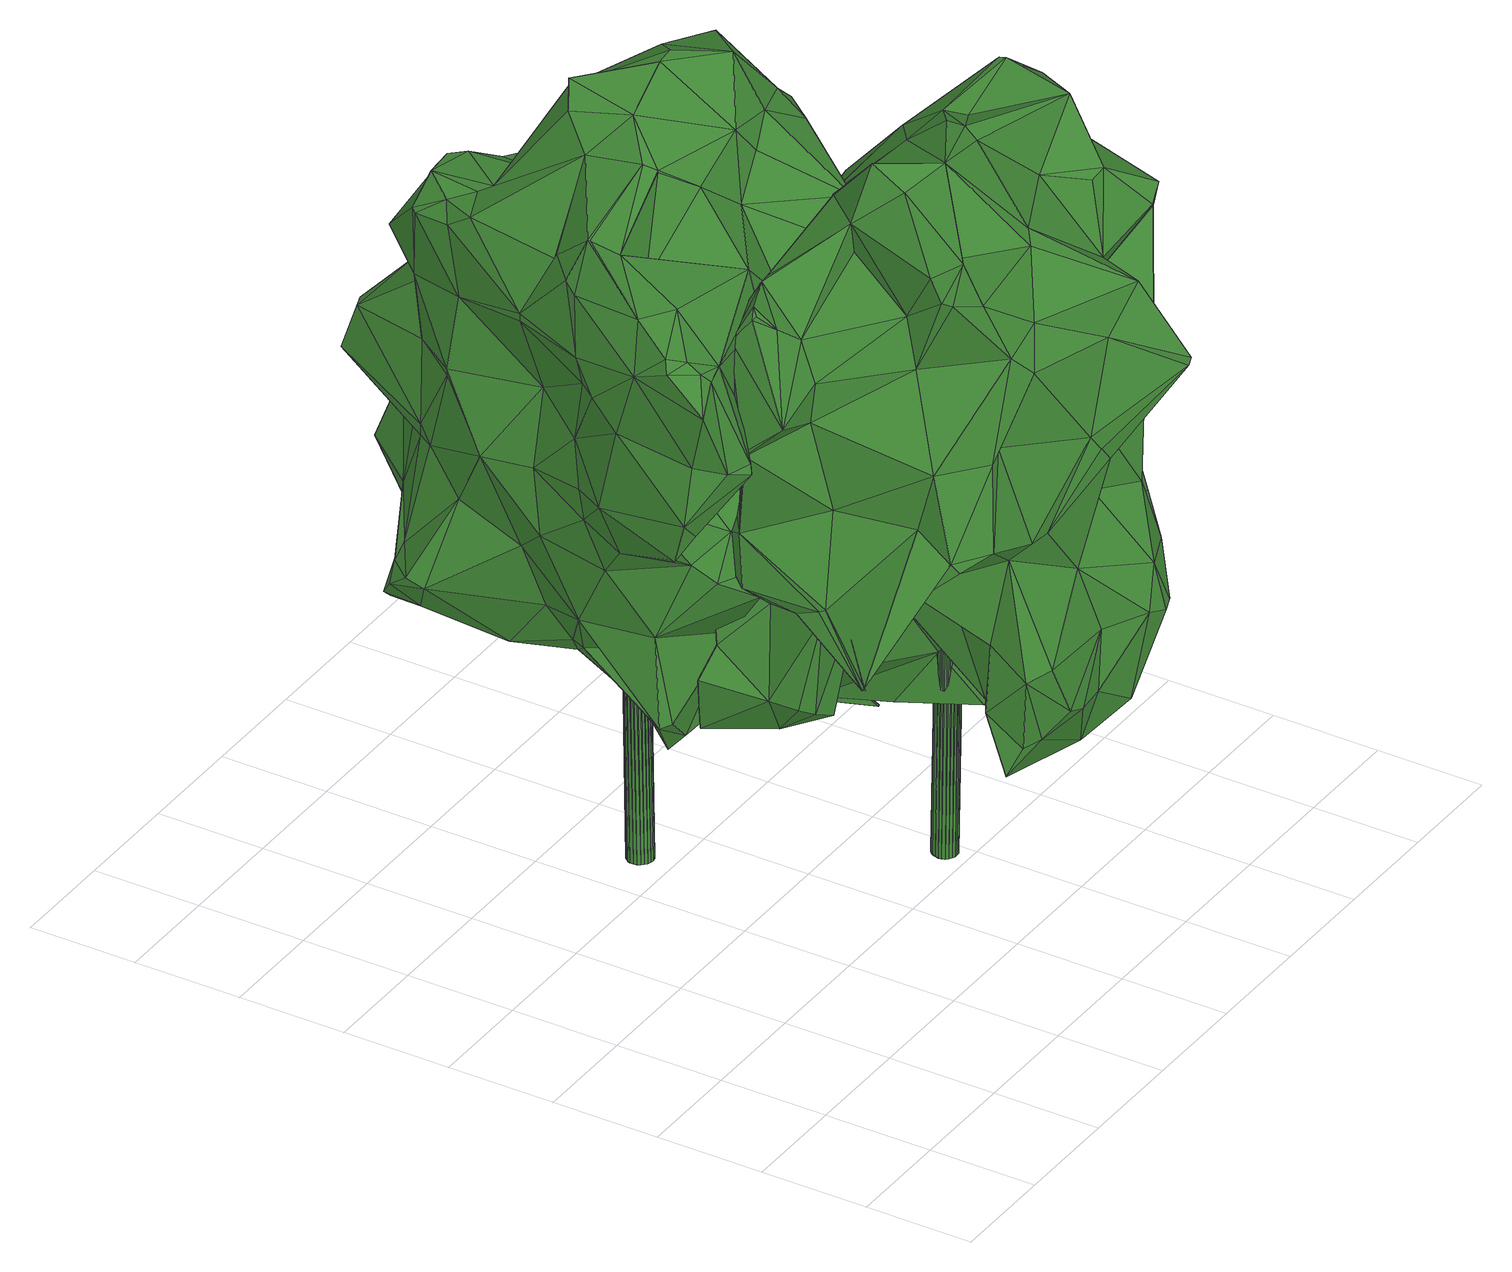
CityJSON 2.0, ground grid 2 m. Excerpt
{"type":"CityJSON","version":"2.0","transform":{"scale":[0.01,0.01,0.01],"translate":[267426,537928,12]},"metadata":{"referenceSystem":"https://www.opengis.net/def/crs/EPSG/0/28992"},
"CityObjects":{
"tree1":{"type":"SolitaryVegetationObject","attributes":{"gtid":270,"crown_width_m":8.19,"crown_median_z":21.98,"crown_r50_m":0.325,"crown_porosity":0.881,"trunk_H_m":9.11,"trunk_DBH_m":0.475,"trunk_radius_m":0.237,"trunk_base_height_m":12.87,"original_gtid":"270"},"geometry":[{"type":"Solid","lod":"3","boundaries":[[[[0,1,2]],[[3,4,5]],[[3,5,6]],[[7,8,9]],[[10,11,12]],[[13,14,15]],[[16,17,18]],[[19,20,21]],[[16,22,23]],[[24,25,26]],[[27,28,29]],[[30,28,27]],[[31,32,33]],[[34,35,36]],[[37,0,38]],[[39,40,41]],[[42,43,44]],[[45,46,20]],[[47,48,49]],[[50,51,35]],[[52,53,29]],[[54,55,56]],[[19,57,58]],[[57,8,58]],[[59,60,39]],[[61,29,62]],[[63,64,65]],[[30,66,67]],[[68,69,70]],[[68,5,69]],[[71,72,73]],[[24,74,75]],[[76,24,75]],[[23,77,54]],[[78,23,22]],[[51,36,35]],[[79,80,81]],[[12,11,82]],[[11,10,24]],[[78,83,84]],[[18,17,85]],[[61,38,0]],[[86,87,88]],[[23,54,56]],[[89,90,91]],[[19,92,57]],[[63,28,67]],[[93,28,63]],[[94,40,95]],[[96,97,98]],[[99,77,100]],[[77,99,54]],[[101,92,21]],[[102,92,101]],[[21,92,19]],[[33,103,87]],[[51,13,18]],[[99,100,98]],[[98,97,55]],[[17,16,23]],[[0,2,29]],[[55,54,99]],[[23,56,17]],[[55,99,98]],[[40,39,60]],[[104,105,106]],[[34,107,108]],[[109,110,111]],[[55,97,56]],[[17,56,97]],[[112,1,0]],[[2,1,112]],[[113,114,47]],[[80,115,116]],[[31,33,86]],[[117,50,35]],[[9,118,7]],[[91,119,120]],[[121,122,123]],[[124,125,119]],[[126,108,127]],[[128,89,120]],[[120,125,128]],[[113,79,81]],[[129,21,130]],[[129,130,80]],[[52,82,53]],[[27,53,82]],[[127,131,126]],[[132,133,134]],[[101,135,136]],[[33,137,103]],[[118,138,139]],[[140,141,122]],[[118,139,142]],[[142,139,143]],[[144,61,62]],[[142,145,146]],[[142,146,7]],[[50,117,133]],[[134,133,117]],[[61,0,29]],[[105,104,147]],[[127,107,145]],[[148,149,105]],[[150,151,152]],[[112,0,37]],[[144,37,61]],[[153,37,144]],[[154,71,121]],[[154,121,112]],[[122,155,140]],[[148,156,157]],[[158,14,13]],[[50,14,158]],[[159,86,88]],[[159,88,160]],[[161,124,149]],[[162,163,164]],[[165,134,117]],[[12,123,166]],[[69,167,39]],[[167,59,39]],[[32,100,77]],[[61,37,38]],[[168,10,166]],[[69,4,167]],[[42,169,43]],[[29,28,62]],[[27,66,30]],[[36,107,34]],[[34,165,117]],[[142,143,145]],[[73,168,140]],[[141,168,166]],[[140,168,141]],[[116,170,162]],[[171,162,170]],[[172,173,64]],[[29,2,52]],[[37,174,112]],[[37,153,174]],[[68,26,25]],[[173,111,110]],[[175,170,176]],[[177,170,175]],[[178,179,180]],[[181,179,178]],[[63,65,93]],[[106,182,183]],[[106,183,104]],[[94,95,182]],[[136,9,101]],[[102,101,9]],[[136,184,118]],[[79,113,135]],[[185,64,173]],[[65,64,185]],[[9,136,118]],[[39,41,186]],[[62,65,144]],[[93,65,62]],[[171,170,177]],[[187,171,177]],[[121,123,52]],[[116,162,164]],[[178,188,181]],[[189,181,188]],[[190,186,41]],[[163,114,81]],[[163,81,164]],[[116,164,80]],[[63,191,64]],[[192,160,88]],[[189,188,193]],[[194,109,193]],[[73,195,168]],[[89,91,120]],[[128,196,89]],[[197,64,191]],[[197,191,128]],[[197,128,64]],[[39,186,69]],[[92,102,8]],[[19,198,20]],[[52,2,121]],[[9,8,102]],[[92,8,57]],[[199,124,119]],[[200,201,199]],[[98,176,96]],[[87,86,33]],[[70,160,192]],[[73,202,71]],[[70,69,160]],[[203,72,179]],[[128,191,196]],[[194,188,178]],[[98,175,176]],[[78,137,23]],[[29,53,27]],[[101,21,129]],[[204,98,205]],[[206,59,167]],[[207,208,74]],[[145,131,127]],[[49,118,184]],[[4,69,5]],[[161,149,209]],[[124,106,105]],[[161,173,172]],[[3,210,167]],[[3,167,4]],[[196,191,211]],[[24,76,212]],[[213,214,215]],[[115,170,116]],[[69,186,160]],[[82,11,216]],[[67,191,63]],[[171,217,162]],[[13,15,18]],[[62,28,93]],[[169,214,43]],[[153,185,218]],[[110,194,180]],[[132,14,133]],[[219,14,132]],[[124,105,149]],[[216,11,212]],[[220,201,91]],[[144,65,153]],[[65,185,153]],[[105,156,148]],[[147,221,156]],[[47,138,48]],[[91,138,47]],[[222,95,223]],[[222,182,95]],[[178,180,194]],[[198,85,224]],[[222,223,147]],[[222,147,104]],[[225,226,227]],[[132,151,76]],[[134,151,132]],[[224,228,45]],[[8,7,146]],[[42,193,169]],[[196,211,229]],[[132,76,75]],[[132,75,219]],[[126,151,165]],[[134,165,151]],[[68,70,26]],[[190,41,40]],[[21,46,115]],[[96,115,46]],[[20,46,21]],[[109,111,148]],[[17,224,85]],[[121,71,202]],[[121,202,155]],[[127,108,107]],[[150,152,66]],[[227,203,230]],[[24,212,11]],[[157,215,109]],[[192,207,70]],[[48,138,118]],[[49,48,118]],[[231,204,205]],[[228,46,45]],[[113,81,114]],[[115,96,170]],[[176,170,96]],[[114,201,47]],[[20,198,224]],[[181,203,179]],[[32,77,232]],[[32,232,33]],[[23,232,77]],[[203,227,72]],[[73,72,227]],[[51,19,58]],[[163,217,106]],[[76,151,150]],[[111,161,209]],[[193,188,194]],[[233,229,211]],[[80,130,115]],[[30,67,28]],[[193,214,169]],[[234,68,225]],[[234,225,5]],[[147,156,105]],[[5,225,230]],[[227,230,225]],[[227,226,73]],[[73,226,195]],[[6,5,230]],[[160,186,190]],[[6,235,3]],[[110,109,194]],[[206,213,236]],[[223,236,213]],[[157,109,148]],[[96,46,228]],[[213,221,223]],[[236,95,206]],[[223,95,236]],[[192,88,87]],[[131,145,143]],[[40,94,190]],[[112,121,2]],[[71,154,72]],[[108,126,237]],[[155,122,121]],[[109,215,193]],[[12,52,123]],[[207,103,208]],[[192,103,207]],[[174,154,112]],[[154,174,153]],[[119,125,120]],[[3,235,210]],[[42,189,193]],[[222,183,182]],[[104,183,222]],[[158,13,51]],[[158,51,50]],[[21,115,130]],[[7,118,142]],[[199,201,114]],[[187,177,238]],[[154,153,218]],[[106,217,182]],[[167,213,206]],[[94,182,171]],[[125,161,239]],[[17,97,224]],[[233,131,229]],[[131,233,126]],[[179,72,218]],[[216,212,150]],[[177,204,238]],[[75,83,219]],[[84,83,75]],[[214,213,240]],[[231,31,86]],[[26,74,24]],[[18,15,16]],[[200,91,201]],[[200,199,91]],[[75,74,84]],[[133,14,50]],[[220,47,201]],[[220,91,47]],[[10,12,166]],[[87,103,192]],[[171,187,94]],[[15,14,22]],[[15,22,16]],[[22,14,219]],[[24,10,25]],[[168,25,10]],[[216,150,66]],[[72,154,218]],[[36,146,107]],[[231,238,204]],[[232,23,137]],[[232,137,33]],[[106,199,163]],[[114,163,199]],[[124,199,106]],[[210,235,181]],[[198,18,85]],[[91,199,119]],[[187,241,94]],[[238,241,187]],[[107,146,145]],[[207,74,26]],[[84,208,103]],[[161,172,239]],[[80,79,129]],[[128,125,239]],[[128,239,64]],[[181,44,210]],[[189,42,44]],[[189,44,181]],[[156,221,157]],[[94,241,190]],[[238,231,241]],[[44,43,214]],[[44,214,210]],[[70,207,26]],[[193,215,214]],[[25,168,195]],[[25,195,68]],[[49,184,47]],[[110,218,185]],[[185,173,110]],[[51,58,36]],[[36,58,8]],[[179,218,180]],[[180,218,110]],[[117,35,34]],[[172,64,239]],[[125,124,161]],[[8,146,36]],[[177,175,204]],[[84,103,137]],[[84,137,78]],[[20,224,45]],[[51,198,19]],[[51,18,198]],[[101,129,135]],[[135,129,79]],[[164,81,80]],[[206,60,59]],[[95,60,206]],[[97,96,224]],[[96,228,224]],[[40,60,95]],[[204,175,98]],[[231,205,31]],[[31,205,32]],[[100,205,98]],[[32,205,100]],[[66,27,216]],[[219,83,22]],[[78,22,83]],[[82,216,27]],[[163,162,217]],[[182,217,171]],[[230,235,6]],[[181,235,203]],[[230,203,235]],[[111,209,148]],[[111,173,161]],[[150,212,76]],[[209,149,148]],[[82,52,12]],[[84,74,208]],[[140,155,202]],[[140,202,73]],[[234,5,68]],[[113,47,242]],[[135,113,242]],[[66,152,67]],[[233,67,152]],[[151,126,152]],[[233,152,126]],[[157,221,215]],[[215,221,213]],[[223,221,147]],[[191,67,211]],[[67,233,211]],[[241,231,159]],[[86,159,231]],[[190,159,160]],[[241,159,190]],[[122,141,123]],[[141,166,123]],[[89,196,143]],[[229,143,196]],[[229,131,143]],[[195,226,68]],[[225,68,226]],[[143,139,89]],[[90,89,139]],[[90,139,138]],[[210,240,167]],[[213,167,240]],[[47,184,242]],[[214,240,210]],[[138,91,90]],[[135,184,136]],[[242,184,135]],[[34,108,237]],[[126,165,237]],[[34,237,165]],[[243,244,245]],[[243,245,246]],[[246,245,247]],[[246,247,248]],[[245,244,249]],[[245,249,247]],[[247,249,250]],[[247,250,248]],[[249,244,251]],[[249,251,250]],[[250,251,252]],[[250,252,248]],[[251,244,253]],[[251,253,252]],[[252,253,254]],[[252,254,248]],[[253,244,255]],[[253,255,254]],[[254,255,256]],[[254,256,248]],[[255,244,257]],[[255,257,256]],[[256,257,258]],[[256,258,248]],[[257,244,259]],[[257,259,258]],[[258,259,260]],[[258,260,248]],[[259,244,261]],[[259,261,260]],[[260,261,262]],[[260,262,248]],[[261,244,263]],[[261,263,262]],[[262,263,264]],[[262,264,248]],[[263,244,265]],[[263,265,264]],[[264,265,266]],[[264,266,248]],[[265,244,267]],[[265,267,266]],[[266,267,268]],[[266,268,248]],[[267,244,269]],[[267,269,268]],[[268,269,270]],[[268,270,248]],[[269,244,271]],[[269,271,270]],[[270,271,272]],[[270,272,248]],[[271,244,273]],[[271,273,272]],[[272,273,274]],[[272,274,248]],[[273,244,275]],[[273,275,274]],[[274,275,276]],[[274,276,248]],[[275,244,277]],[[275,277,276]],[[276,277,278]],[[276,278,248]],[[277,244,279]],[[277,279,278]],[[278,279,280]],[[278,280,248]],[[279,244,281]],[[279,281,280]],[[280,281,282]],[[280,282,248]],[[281,244,283]],[[281,283,282]],[[282,283,284]],[[282,284,248]],[[283,244,285]],[[283,285,284]],[[284,285,286]],[[284,286,248]],[[285,244,287]],[[285,287,286]],[[286,287,288]],[[286,288,248]],[[287,244,289]],[[287,289,288]],[[288,289,290]],[[288,290,248]],[[289,244,291]],[[289,291,290]],[[290,291,292]],[[290,292,248]],[[291,244,243]],[[291,243,292]],[[292,243,246]],[[292,246,248]]]]}]},
"tree2":{"type":"SolitaryVegetationObject","attributes":{"gtid":272,"crown_width_m":8.56,"crown_median_z":20.78,"crown_r50_m":0.338,"crown_porosity":0.877,"trunk_H_m":8.09,"trunk_DBH_m":0.459,"trunk_radius_m":0.229,"trunk_base_height_m":12.69,"original_gtid":"272"},"geometry":[{"type":"Solid","lod":"3","boundaries":[[[[293,294,295]],[[296,297,298]],[[299,300,301]],[[302,303,297]],[[297,303,298]],[[304,305,306]],[[307,308,309]],[[310,309,308]],[[311,312,313]],[[314,313,312]],[[315,316,317]],[[318,319,320]],[[321,322,323]],[[324,325,326]],[[327,328,329]],[[330,331,332]],[[333,314,312]],[[330,307,334]],[[335,336,337]],[[338,339,340]],[[341,342,343]],[[344,335,337]],[[345,346,312]],[[347,348,349]],[[307,330,350]],[[351,352,353]],[[296,354,355]],[[337,333,356]],[[330,332,357]],[[320,358,359]],[[320,359,360]],[[361,362,363]],[[364,365,366]],[[367,339,338]],[[368,369,370]],[[294,371,295]],[[331,357,332]],[[372,373,350]],[[374,373,372]],[[375,376,377]],[[378,336,379]],[[380,381,382]],[[383,384,385]],[[322,386,323]],[[344,387,335]],[[388,371,389]],[[390,358,391]],[[392,393,345]],[[315,317,394]],[[395,396,397]],[[398,395,397]],[[399,400,401]],[[372,331,334]],[[372,334,374]],[[357,331,372]],[[357,372,350]],[[329,328,402]],[[403,404,405]],[[406,404,403]],[[407,408,409]],[[410,376,411]],[[412,413,414]],[[334,331,330]],[[340,373,374]],[[415,416,417]],[[362,418,419]],[[418,420,419]],[[421,422,423]],[[411,376,343]],[[342,413,383]],[[424,347,349]],[[315,425,316]],[[411,316,425]],[[397,396,374]],[[334,397,374]],[[426,427,428]],[[429,401,430]],[[431,432,433]],[[412,382,434]],[[326,435,436]],[[437,438,355]],[[377,347,424]],[[333,439,356]],[[333,312,439]],[[297,438,437]],[[297,296,438]],[[383,434,440]],[[436,441,326]],[[336,333,337]],[[439,369,356]],[[356,369,368]],[[344,442,368]],[[356,442,337]],[[356,368,442]],[[344,337,442]],[[443,430,401]],[[304,306,298]],[[365,444,414]],[[391,445,390]],[[446,324,447]],[[346,439,312]],[[448,430,449]],[[443,449,430]],[[390,449,443]],[[450,410,451]],[[452,453,435]],[[431,399,401]],[[320,454,318]],[[455,453,452]],[[391,456,445]],[[449,445,448]],[[364,366,457]],[[409,408,338]],[[458,375,377]],[[435,453,436]],[[459,308,307]],[[296,355,438]],[[303,460,461]],[[303,352,460]],[[336,323,333]],[[314,333,323]],[[420,440,382]],[[462,425,315]],[[463,433,432]],[[464,340,374]],[[465,462,394]],[[323,386,314]],[[466,467,406]],[[345,446,346]],[[300,299,405]],[[395,468,396]],[[385,343,342]],[[394,469,465]],[[470,318,471]],[[325,472,326]],[[326,472,435]],[[439,447,369]],[[424,348,450]],[[433,365,431]],[[327,473,474]],[[329,473,327]],[[433,444,365]],[[408,475,338]],[[476,386,322]],[[477,478,379]],[[479,480,481]],[[418,440,420]],[[482,378,483]],[[474,467,484]],[[392,485,486]],[[486,456,392]],[[385,316,343]],[[461,460,487]],[[487,460,352]],[[355,488,437]],[[458,377,305]],[[316,489,317]],[[387,478,335]],[[490,395,491]],[[418,361,440]],[[440,434,382]],[[429,432,401]],[[492,382,412]],[[398,493,483]],[[464,374,396]],[[330,357,350]],[[494,495,496]],[[376,341,343]],[[482,497,363]],[[483,497,482]],[[394,462,315]],[[398,491,395]],[[349,348,424]],[[498,499,423]],[[378,379,483]],[[483,379,500]],[[437,302,297]],[[303,353,352]],[[501,502,503]],[[501,503,504]],[[296,298,354]],[[502,494,505]],[[506,400,457]],[[298,306,354]],[[507,508,416]],[[509,510,468]],[[457,366,479]],[[487,328,461]],[[390,445,449]],[[294,293,468]],[[420,381,486]],[[461,328,511]],[[395,294,468]],[[395,490,294]],[[371,294,490]],[[411,451,410]],[[454,474,484]],[[388,295,371]],[[507,416,512]],[[512,513,495]],[[300,513,512]],[[316,411,343]],[[298,514,304]],[[421,427,422]],[[362,361,418]],[[367,373,339]],[[375,341,376]],[[310,307,309]],[[307,310,334]],[[321,323,515]],[[445,492,448]],[[401,516,443]],[[328,327,511]],[[303,517,518]],[[303,461,517]],[[398,519,491]],[[426,491,519]],[[520,459,350]],[[316,385,489]],[[474,516,327]],[[511,327,516]],[[521,522,311]],[[521,311,419]],[[492,414,444]],[[412,414,492]],[[302,353,303]],[[523,494,524]],[[524,504,523]],[[524,525,504]],[[526,447,441]],[[312,527,345]],[[467,473,329]],[[377,528,305]],[[476,322,419]],[[419,322,362]],[[426,371,491]],[[426,389,371]],[[490,491,371]],[[454,484,318]],[[363,362,322]],[[529,324,446]],[[529,325,324]],[[455,530,453]],[[318,470,319]],[[435,531,452]],[[466,452,531]],[[494,496,409]],[[313,314,386]],[[452,299,415]],[[452,415,455]],[[301,415,299]],[[483,519,398]],[[401,400,506]],[[351,405,404]],[[351,404,406]],[[368,370,423]],[[365,364,532]],[[504,505,523]],[[472,325,471]],[[472,471,531]],[[450,348,410]],[[346,447,439]],[[446,447,346]],[[447,498,370]],[[369,447,370]],[[533,506,534]],[[533,534,517]],[[475,424,450]],[[499,498,535]],[[487,351,406]],[[352,351,487]],[[474,473,467]],[[456,380,445]],[[415,417,455]],[[479,366,458]],[[480,479,458]],[[498,423,370]],[[441,436,530]],[[504,509,468]],[[504,525,509]],[[414,375,458]],[[375,414,341]],[[434,383,412]],[[322,515,482]],[[379,478,500]],[[500,478,519]],[[406,403,466]],[[452,466,403]],[[523,505,494]],[[526,441,530]],[[383,413,412]],[[300,415,301]],[[450,338,475]],[[450,451,338]],[[293,507,504]],[[293,295,507]],[[489,384,363]],[[300,512,415]],[[376,348,377]],[[387,426,478]],[[463,432,429]],[[489,385,384]],[[511,506,533]],[[511,401,506]],[[447,526,535]],[[472,531,435]],[[436,453,530]],[[486,536,420]],[[456,486,381]],[[420,382,381]],[[326,447,324]],[[483,500,519]],[[536,486,419]],[[487,406,402]],[[407,409,488]],[[416,415,512]],[[517,511,533]],[[409,496,488]],[[495,513,302]],[[302,496,495]],[[437,496,302]],[[437,488,496]],[[326,441,447]],[[426,428,389]],[[457,534,506]],[[431,532,399]],[[392,345,522]],[[392,522,485]],[[363,322,482]],[[486,522,419]],[[485,522,486]],[[521,419,522]],[[440,384,383]],[[489,363,497]],[[489,497,317]],[[341,413,342]],[[341,414,413]],[[494,409,524]],[[537,409,338]],[[293,504,468]],[[537,524,409]],[[537,525,524]],[[329,406,467]],[[383,385,342]],[[451,520,367]],[[462,308,425]],[[459,425,308]],[[512,502,507]],[[451,367,338]],[[411,520,451]],[[511,516,401]],[[529,470,471]],[[425,459,520]],[[411,425,520]],[[493,469,483]],[[401,432,431]],[[495,494,502]],[[495,502,512]],[[410,348,376]],[[305,354,306]],[[517,461,511]],[[457,479,481]],[[387,427,426]],[[513,351,353]],[[513,353,302]],[[378,482,515]],[[378,515,336]],[[408,538,475]],[[424,475,538]],[[517,534,481]],[[457,481,534]],[[445,380,492]],[[382,492,380]],[[480,304,514]],[[328,487,402]],[[300,405,351]],[[305,304,480]],[[305,480,458]],[[536,419,420]],[[311,522,312]],[[311,313,419]],[[336,515,323]],[[322,321,515]],[[361,384,440]],[[363,384,361]],[[447,535,498]],[[456,393,392]],[[529,446,393]],[[345,393,446]],[[529,393,319]],[[470,529,319]],[[334,310,397]],[[300,351,513]],[[407,488,354]],[[354,488,355]],[[414,366,365]],[[414,458,366]],[[398,397,310]],[[398,310,493]],[[329,402,406]],[[428,427,421]],[[477,335,478]],[[465,308,462]],[[344,427,387]],[[368,427,344]],[[525,510,509]],[[539,510,338]],[[360,454,320]],[[399,364,400]],[[525,338,510]],[[525,537,338]],[[396,468,510]],[[464,396,510]],[[457,400,364]],[[427,368,422]],[[516,474,360]],[[380,456,381]],[[335,477,336]],[[539,338,340]],[[510,340,464]],[[539,340,510]],[[310,308,465]],[[538,407,305]],[[408,407,538]],[[305,407,354]],[[421,540,428]],[[424,528,377]],[[466,484,467]],[[466,541,484]],[[403,405,452]],[[299,452,405]],[[317,497,542]],[[317,542,394]],[[454,360,474]],[[365,532,431]],[[364,399,532]],[[543,516,360]],[[543,443,516]],[[541,318,484]],[[368,423,422]],[[319,391,358]],[[538,528,424]],[[377,348,347]],[[305,528,538]],[[519,478,426]],[[307,350,459]],[[391,319,544]],[[391,544,456]],[[545,390,443]],[[522,345,527]],[[517,481,518]],[[303,518,298]],[[480,518,481]],[[480,514,518]],[[514,298,518]],[[421,423,499]],[[507,502,501]],[[507,501,504]],[[545,358,390]],[[350,367,520]],[[295,388,540]],[[499,540,421]],[[310,465,469]],[[310,469,493]],[[483,542,497]],[[394,542,483]],[[541,471,318]],[[529,471,325]],[[503,502,505]],[[503,505,504]],[[483,469,394]],[[492,444,463]],[[492,463,448]],[[319,358,320]],[[507,540,508]],[[295,540,507]],[[379,336,477]],[[530,455,417]],[[508,417,416]],[[530,417,526]],[[419,313,476]],[[499,417,508]],[[535,526,546]],[[417,499,546]],[[417,546,526]],[[535,546,499]],[[444,433,463]],[[522,527,312]],[[448,463,429]],[[429,430,448]],[[466,547,541]],[[471,541,547]],[[389,540,388]],[[508,540,499]],[[531,471,547]],[[531,547,466]],[[428,540,389]],[[373,367,350]],[[313,386,476]],[[393,456,544]],[[393,544,319]],[[360,359,543]],[[545,359,358]],[[443,359,545]],[[543,359,443]],[[340,339,373]],[[548,549,550]],[[548,550,551]],[[551,550,552]],[[551,552,553]],[[550,549,554]],[[550,554,552]],[[552,554,555]],[[552,555,553]],[[554,549,556]],[[554,556,555]],[[555,556,557]],[[555,557,553]],[[556,549,558]],[[556,558,557]],[[557,558,559]],[[557,559,553]],[[558,549,560]],[[558,560,559]],[[559,560,561]],[[559,561,553]],[[560,549,562]],[[560,562,561]],[[561,562,563]],[[561,563,553]],[[562,549,564]],[[562,564,563]],[[563,564,565]],[[563,565,553]],[[564,549,566]],[[564,566,565]],[[565,566,567]],[[565,567,553]],[[566,549,568]],[[566,568,567]],[[567,568,569]],[[567,569,553]],[[568,549,570]],[[568,570,569]],[[569,570,571]],[[569,571,553]],[[570,549,572]],[[570,572,571]],[[571,572,573]],[[571,573,553]],[[572,549,574]],[[572,574,573]],[[573,574,575]],[[573,575,553]],[[574,549,576]],[[574,576,575]],[[575,576,577]],[[575,577,553]],[[576,549,578]],[[576,578,577]],[[577,578,579]],[[577,579,553]],[[578,549,580]],[[578,580,579]],[[579,580,581]],[[579,581,553]],[[580,549,582]],[[580,582,581]],[[581,582,583]],[[581,583,553]],[[582,549,584]],[[582,584,583]],[[583,584,585]],[[583,585,553]],[[584,549,586]],[[584,586,585]],[[585,586,587]],[[585,587,553]],[[586,549,588]],[[586,588,587]],[[587,588,589]],[[587,589,553]],[[588,549,590]],[[588,590,589]],[[589,590,591]],[[589,591,553]],[[590,549,592]],[[590,592,591]],[[591,592,593]],[[591,593,553]],[[592,549,594]],[[592,594,593]],[[593,594,595]],[[593,595,553]],[[594,549,596]],[[594,596,595]],[[595,596,597]],[[595,597,553]],[[596,549,548]],[[596,548,597]],[[597,548,551]],[[597,551,553]]]]}]}
},
"vertices":[
[657,1428,630],[620,1430,626],[585,1421,654],[354,684,447],[279,663,518],[265,680,510],[341,710,418],[657,963,1458],[474,981,1547],[656,915,1549],[341,1111,770],[381,1190,825],[361,1227,635],[230,855,1395],[222,921,1263],[185,810,1386],[171,785,1373],[144,647,1388],[204,780,1463],[432,832,1563],[400,765,1496],[559,714,1504],[163,778,1259],[113,636,1297],[293,1040,904],[308,971,746],[258,905,814],[464,1411,897],[635,1329,850],[622,1388,769],[486,1388,989],[197,462,1118],[149,478,1139],[110,538,1038],[369,1180,1372],[360,1086,1368],[390,1074,1366],[709,1327,556],[670,1413,631],[370,551,753],[425,543,807],[394,548,803],[727,544,344],[725,541,346],[652,624,372],[399,765,1492],[458,719,1447],[852,837,1377],[824,957,1391],[831,943,1397],[292,1059,1364],[383,894,1491],[455,1287,681],[499,1284,842],[96,563,1334],[135,547,1343],[109,572,1355],[437,959,1589],[402,938,1552],[476,673,657],[428,550,791],[690,1363,673],[706,1317,807],[695,1259,904],[634,1059,868],[702,1148,757],[451,1372,998],[556,1333,1042],[285,847,655],[282,698,673],[243,770,800],[454,1111,518],[481,1048,493],[388,1042,490],[278,929,928],[323,938,1057],[304,1111,1044],[100,495,1268],[155,741,1197],[778,713,1404],[715,585,1333],[823,723,1226],[410,1226,817],[238,811,1155],[238,826,1043],[205,776,1463],[147,538,1000],[118,561,959],[122,562,959],[637,992,1186],[656,943,1357],[680,872,1236],[544,849,1599],[706,1279,870],[459,593,949],[599,590,807],[409,597,1355],[208,611,1384],[200,526,1306],[142,526,1322],[159,516,1302],[650,774,1586],[578,851,1602],[166,736,978],[836,666,850],[911,722,856],[803,688,998],[461,1166,1363],[436,1191,1364],[789,750,595],[676,912,652],[680,866,711],[602,1352,545],[856,789,1378],[913,737,1219],[550,698,1369],[674,569,1268],[326,1124,1358],[726,979,1429],[740,858,1053],[714,883,1056],[483,1289,609],[326,1245,553],[338,1231,613],[840,811,962],[688,914,1005],[401,1280,1215],[507,1154,1325],[633,1013,1081],[671,727,1476],[610,706,1439],[509,1162,1232],[301,1086,1195],[299,1107,1329],[316,1179,1319],[774,766,1448],[769,880,1525],[145,689,1151],[759,961,1393],[644,980,1359],[312,1166,559],[293,1213,596],[634,987,1368],[579,1061,1295],[740,1191,681],[520,1136,1330],[488,1014,1352],[811,663,779],[846,735,705],[837,754,868],[413,1225,1004],[363,1209,1163],[436,1245,1100],[746,1148,644],[572,1154,584],[332,1235,545],[842,715,698],[831,714,677],[257,876,1366],[214,701,978],[288,633,833],[699,822,896],[677,575,1227],[784,697,1157],[701,569,1296],[323,1189,1322],[279,1174,629],[463,662,597],[275,1136,623],[728,542,347],[536,609,1225],[585,602,1125],[628,904,762],[653,914,737],[687,1311,546],[383,577,1253],[407,582,1307],[414,588,1181],[730,812,457],[573,888,469],[657,950,521],[572,762,340],[596,631,977],[681,727,907],[783,881,1500],[675,1082,710],[312,597,796],[420,605,1110],[695,724,439],[655,627,372],[352,596,875],[584,1190,993],[208,721,871],[702,677,453],[765,801,484],[361,956,605],[605,1036,1122],[581,1188,992],[386,786,1508],[748,762,1088],[738,726,1154],[823,727,1224],[419,1118,524],[483,842,507],[317,559,1155],[211,472,1128],[623,575,693],[217,795,906],[219,806,960],[705,747,810],[523,663,467],[539,1176,1040],[355,1141,993],[657,558,622],[672,587,427],[708,586,562],[402,1221,845],[705,684,1143],[608,1016,554],[223,922,1247],[711,738,1289],[769,663,703],[660,620,778],[663,596,737],[247,744,1423],[352,878,553],[353,900,561],[367,898,535],[321,741,1330],[506,1150,1219],[378,782,460],[223,597,1075],[128,533,1145],[467,1230,1095],[365,754,592],[427,727,453],[628,574,697],[394,1193,1352],[396,588,1121],[663,919,971],[595,670,553],[312,713,1050],[815,808,1418],[499,846,86],[475,845,87],[498,852,86],[523,876,998],[522,882,997],[499,875,998],[495,858,86],[519,887,997],[491,862,86],[515,892,997],[486,866,86],[510,896,997],[480,868,86],[505,898,997],[474,869,86],[498,898,997],[468,868,86],[492,897,998],[462,865,87],[487,895,998],[458,861,87],[482,891,998],[454,856,87],[478,886,998],[452,851,87],[476,880,999],[451,844,88],[475,874,999],[452,838,88],[476,868,999],[455,832,88],[479,862,999],[459,828,88],[483,857,999],[464,824,88],[488,854,999],[470,822,88],[494,852,999],[476,821,88],[500,851,999],[482,822,88],[506,852,999],[488,825,87],[512,855,998],[492,829,87],[516,858,998],[496,834,87],[520,864,998],[498,840,86],[522,869,998],
[737,670,1102],[708,676,1159],[810,688,1144],[382,672,449],[413,678,455],[436,554,458],[877,779,609],[837,731,617],[870,794,623],[594,649,497],[606,591,416],[400,463,538],[384,440,742],[384,486,546],[373,475,1279],[488,343,1306],[544,478,1354],[536,479,1413],[1002,327,1191],[1172,347,1154],[1063,223,1243],[1082,224,1279],[477,247,1363],[547,179,1246],[515,213,1354],[1186,336,609],[1097,254,660],[1032,259,519],[989,294,1310],[865,197,1261],[1012,286,1324],[1273,392,839],[1282,517,759],[1311,550,810],[926,421,434],[799,482,337],[916,451,428],[332,495,1314],[312,528,1359],[306,519,1346],[1134,433,1292],[400,567,1346],[1048,495,1447],[1031,363,1431],[1161,495,1355],[319,560,903],[270,523,1094],[298,538,1091],[463,161,918],[541,200,1068],[499,185,1064],[1057,507,1435],[1150,319,925],[1209,348,927],[216,257,758],[213,256,763],[212,253,761],[268,446,1171],[827,566,536],[739,529,358],[733,528,536],[371,536,554],[353,660,563],[1172,500,1313],[299,523,1342],[1010,224,543],[956,225,517],[985,286,456],[834,10,1147],[844,87,1209],[802,92,1286],[550,230,537],[542,147,626],[566,231,659],[271,520,1093],[1120,555,1304],[1171,542,1106],[1163,547,1104],[837,715,1213],[291,559,1294],[268,521,1101],[326,602,1259],[402,189,904],[392,200,923],[318,345,769],[801,399,1456],[809,427,1470],[830,197,827],[857,181,924],[741,108,968],[703,122,1025],[743,113,1201],[584,158,1204],[1061,222,1246],[1048,508,1444],[871,726,1202],[912,718,1228],[918,102,599],[1005,172,645],[1064,277,920],[1105,313,825],[493,238,1440],[535,601,1285],[462,665,1211],[437,579,1333],[625,567,1390],[559,196,418],[588,225,442],[770,182,378],[807,497,341],[927,630,579],[908,634,573],[877,733,596],[929,565,459],[435,572,698],[313,551,802],[450,698,798],[412,275,955],[408,242,1073],[628,159,868],[589,164,867],[577,202,828],[933,666,724],[910,715,854],[1005,662,817],[869,40,1102],[937,145,1073],[875,50,1084],[941,591,1198],[1068,488,1112],[1117,526,1097],[212,259,758],[485,323,1211],[886,594,1372],[991,565,1288],[938,691,1218],[754,139,496],[829,122,446],[599,151,484],[683,124,507],[639,121,527],[720,112,997],[1240,641,704],[1253,651,830],[407,680,537],[384,675,450],[1217,464,1116],[833,14,1130],[1238,653,848],[1157,505,1358],[843,132,447],[587,125,635],[884,111,685],[1245,368,881],[1207,488,978],[827,85,628],[877,84,606],[328,400,802],[387,422,957],[1046,644,642],[1227,655,713],[1047,308,455],[1105,687,742],[938,168,794],[580,248,540],[469,339,788],[374,448,1202],[737,527,356],[729,515,361],[466,262,1370],[760,137,614],[385,577,1131],[458,279,1417],[1006,539,511],[965,457,451],[547,665,1111],[576,401,1478],[1170,333,649],[1154,436,664],[1251,583,709],[952,443,442],[1010,320,417],[326,412,796],[859,249,1162],[916,487,1411],[874,509,1437],[619,339,695],[527,457,712],[649,448,617],[748,269,1359],[662,376,1497],[1037,343,462],[1054,281,920],[939,164,963],[790,517,333],[401,653,608],[621,180,1274],[738,667,1258],[737,636,1310],[721,158,748],[568,458,1520],[519,689,797],[592,653,693],[513,658,632],[718,246,1348],[1114,525,1076],[972,596,1037],[804,460,1472],[787,608,915],[714,603,754],[654,512,864],[585,641,957],[577,578,797],[729,232,451],[793,697,942],[934,715,979],[497,655,1035],[458,638,1059],[760,361,391],[774,665,716],[726,577,620],[456,463,505],[926,357,1333],[869,308,479],[748,441,473],[544,515,524],[792,529,1417],[374,458,1122],[899,259,1045],[1002,322,1021],[521,675,877],[518,677,878],[492,666,931],[1146,638,853],[1111,428,1037],[315,348,770],[1142,371,744],[1168,662,838],[1127,488,675],[571,171,475],[790,324,475],[730,292,579],[1082,488,909],[930,132,1054],[469,665,880],[331,458,775],[301,536,1089],[901,682,1120],[1027,348,531],[577,338,1363],[933,247,504],[1015,226,694],[958,204,540],[959,531,895],[986,501,609],[798,446,69],[775,445,69],[797,452,70],[783,423,879],[782,429,879],[760,422,878],[795,457,70],[779,434,879],[791,462,70],[775,439,879],[786,465,70],[771,442,879],[780,467,70],[765,445,879],[774,468,70],[759,445,879],[768,467,69],[753,444,879],[763,465,69],[748,442,879],[758,461,69],[743,438,878],[755,456,69],[739,433,878],[753,450,69],[737,428,878],[752,444,68],[737,422,878],[753,439,68],[738,416,878],[755,433,68],[740,410,878],[759,428,68],[744,406,878],[764,425,68],[749,402,878],[770,423,68],[754,400,878],[776,422,68],[760,399,878],[782,423,68],[766,400,878],[787,426,69],[772,403,878],[792,429,69],[776,407,878],[795,434,69],[780,411,878],[797,440,69],[782,417,879]
]}
